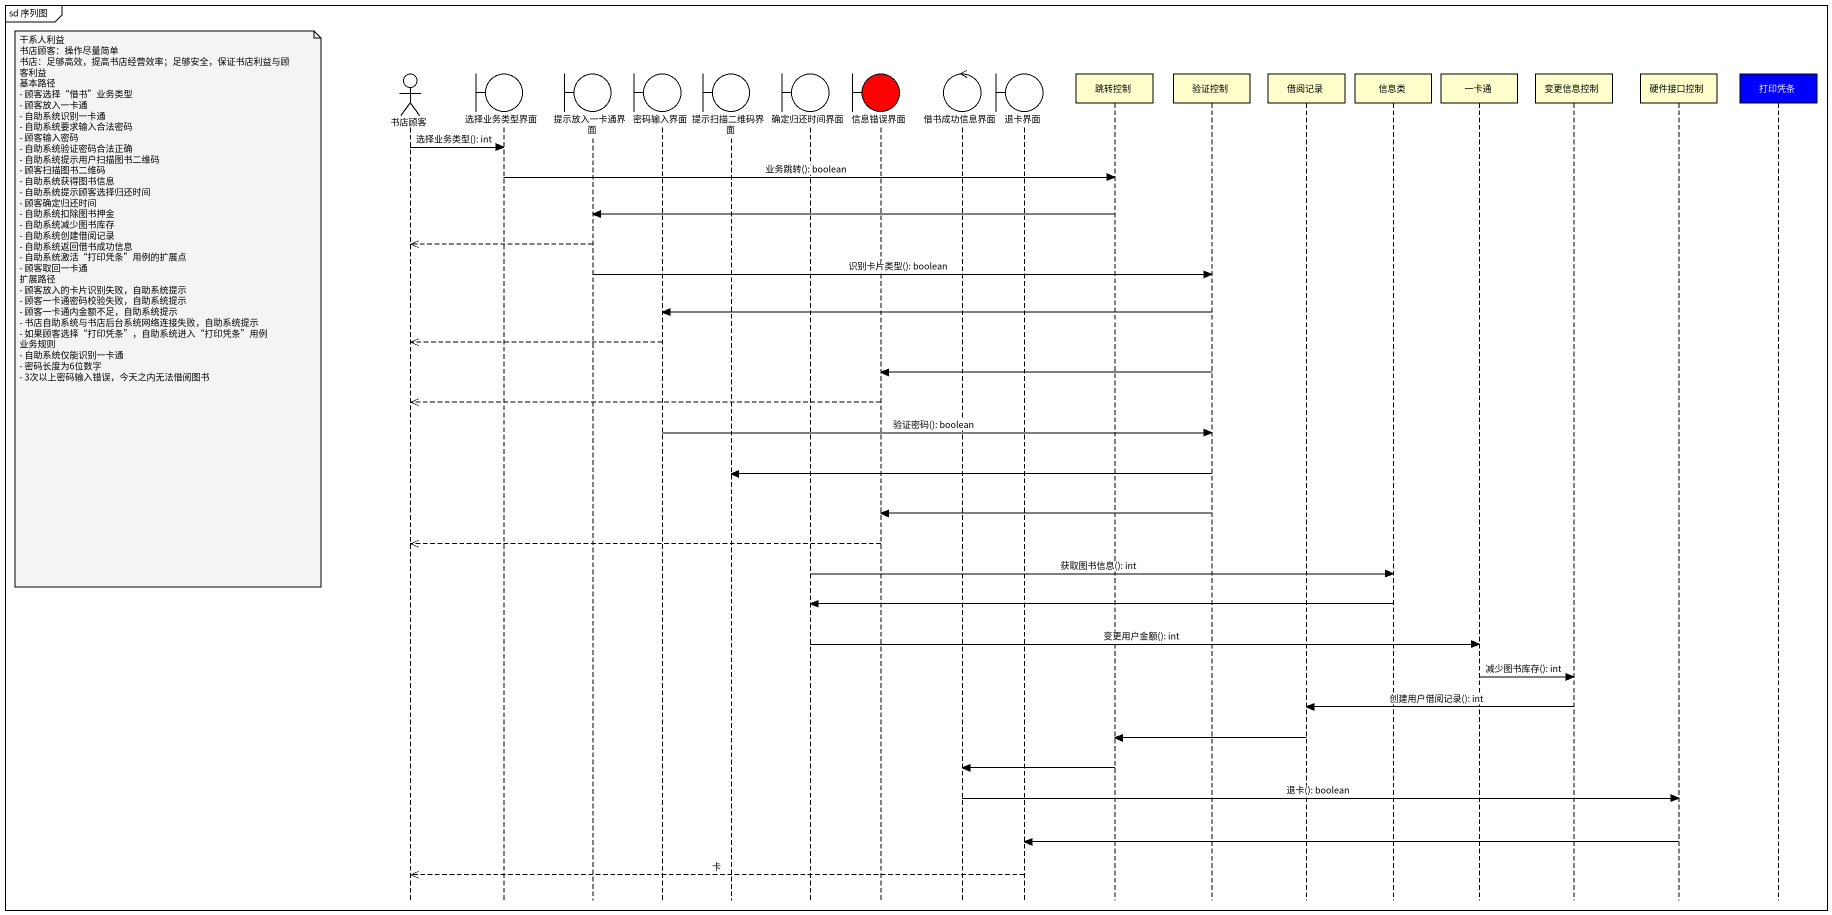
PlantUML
@startuml
mainframe sd 序列图
hide footbox
actor 书店顾客
boundary 选择业务类型界面
boundary 提示放入一卡通界面
boundary 密码输入界面
boundary 提示扫描二维码界面
boundary 确定归还时间界面
boundary 信息错误界面 #FF0000
control 借书成功信息界面
boundary 退卡界面
participant 跳转控制
participant 验证控制
participant 借阅记录
participant 信息类
participant 一卡通
participant 变更信息控制
participant 硬件接口控制
participant 打印凭条 #0000FF

书店顾客 -> 选择业务类型界面 : 选择业务类型(): int
选择业务类型界面 -> 跳转控制 : 业务跳转(): boolean
跳转控制 -> 提示放入一卡通界面
提示放入一卡通界面 -->> 书店顾客
提示放入一卡通界面 -> 验证控制 : 识别卡片类型(): boolean
note left of 书店顾客
  干系人利益
  书店顾客：操作尽量简单
  书店：足够高效，提高书店经营效率；足够安全，保证书店利益与顾客利益
  基本路径
  - 顾客选择“借书”业务类型
  - 顾客放入一卡通
  - 自助系统识别一卡通
  - 自助系统要求输入合法密码
  - 顾客输入密码
  - 自助系统验证密码合法正确
  - 自助系统提示用户扫描图书二维码
  - 顾客扫描图书二维码
  - 自助系统获得图书信息
  - 自助系统提示顾客选择归还时间
  - 顾客确定归还时间
  - 自助系统扣除图书押金
  - 自助系统减少图书库存
  - 自助系统创建借阅记录
  - 自助系统返回借书成功信息
  - 自助系统激活“打印凭条”用例的扩展点
  - 顾客取回一卡通
  扩展路径
  - 顾客放入的卡片识别失败，自助系统提示
  - 顾客一卡通密码校验失败，自助系统提示
  - 顾客一卡通内金额不足，自助系统提示
  - 书店自助系统与书店后台系统网络连接失败，自助系统提示
  - 如果顾客选择“打印凭条”，自助系统进入“打印凭条”用例
  业务规则
  - 自助系统仅能识别一卡通
  - 密码长度为6位数字
  - 3次以上密码输入错误，今天之内无法借阅图书
end note
验证控制 -> 密码输入界面
密码输入界面 -->> 书店顾客
验证控制 -> 信息错误界面
信息错误界面 -->> 书店顾客
密码输入界面 -> 验证控制 : 验证密码(): boolean
验证控制 -> 提示扫描二维码界面
验证控制 -> 信息错误界面
信息错误界面 -->> 书店顾客
确定归还时间界面 -> 信息类 : 获取图书信息(): int
信息类 -> 确定归还时间界面
确定归还时间界面 -> 一卡通 : 变更用户金额(): int
一卡通 -> 变更信息控制 : 减少图书库存(): int
变更信息控制 -> 借阅记录 : 创建用户借阅记录(): int
借阅记录 -> 跳转控制
跳转控制 -> 借书成功信息界面
借书成功信息界面 -> 硬件接口控制 : 退卡(): boolean
硬件接口控制 -> 退卡界面
退卡界面 -->> 书店顾客 : 卡
@enduml
